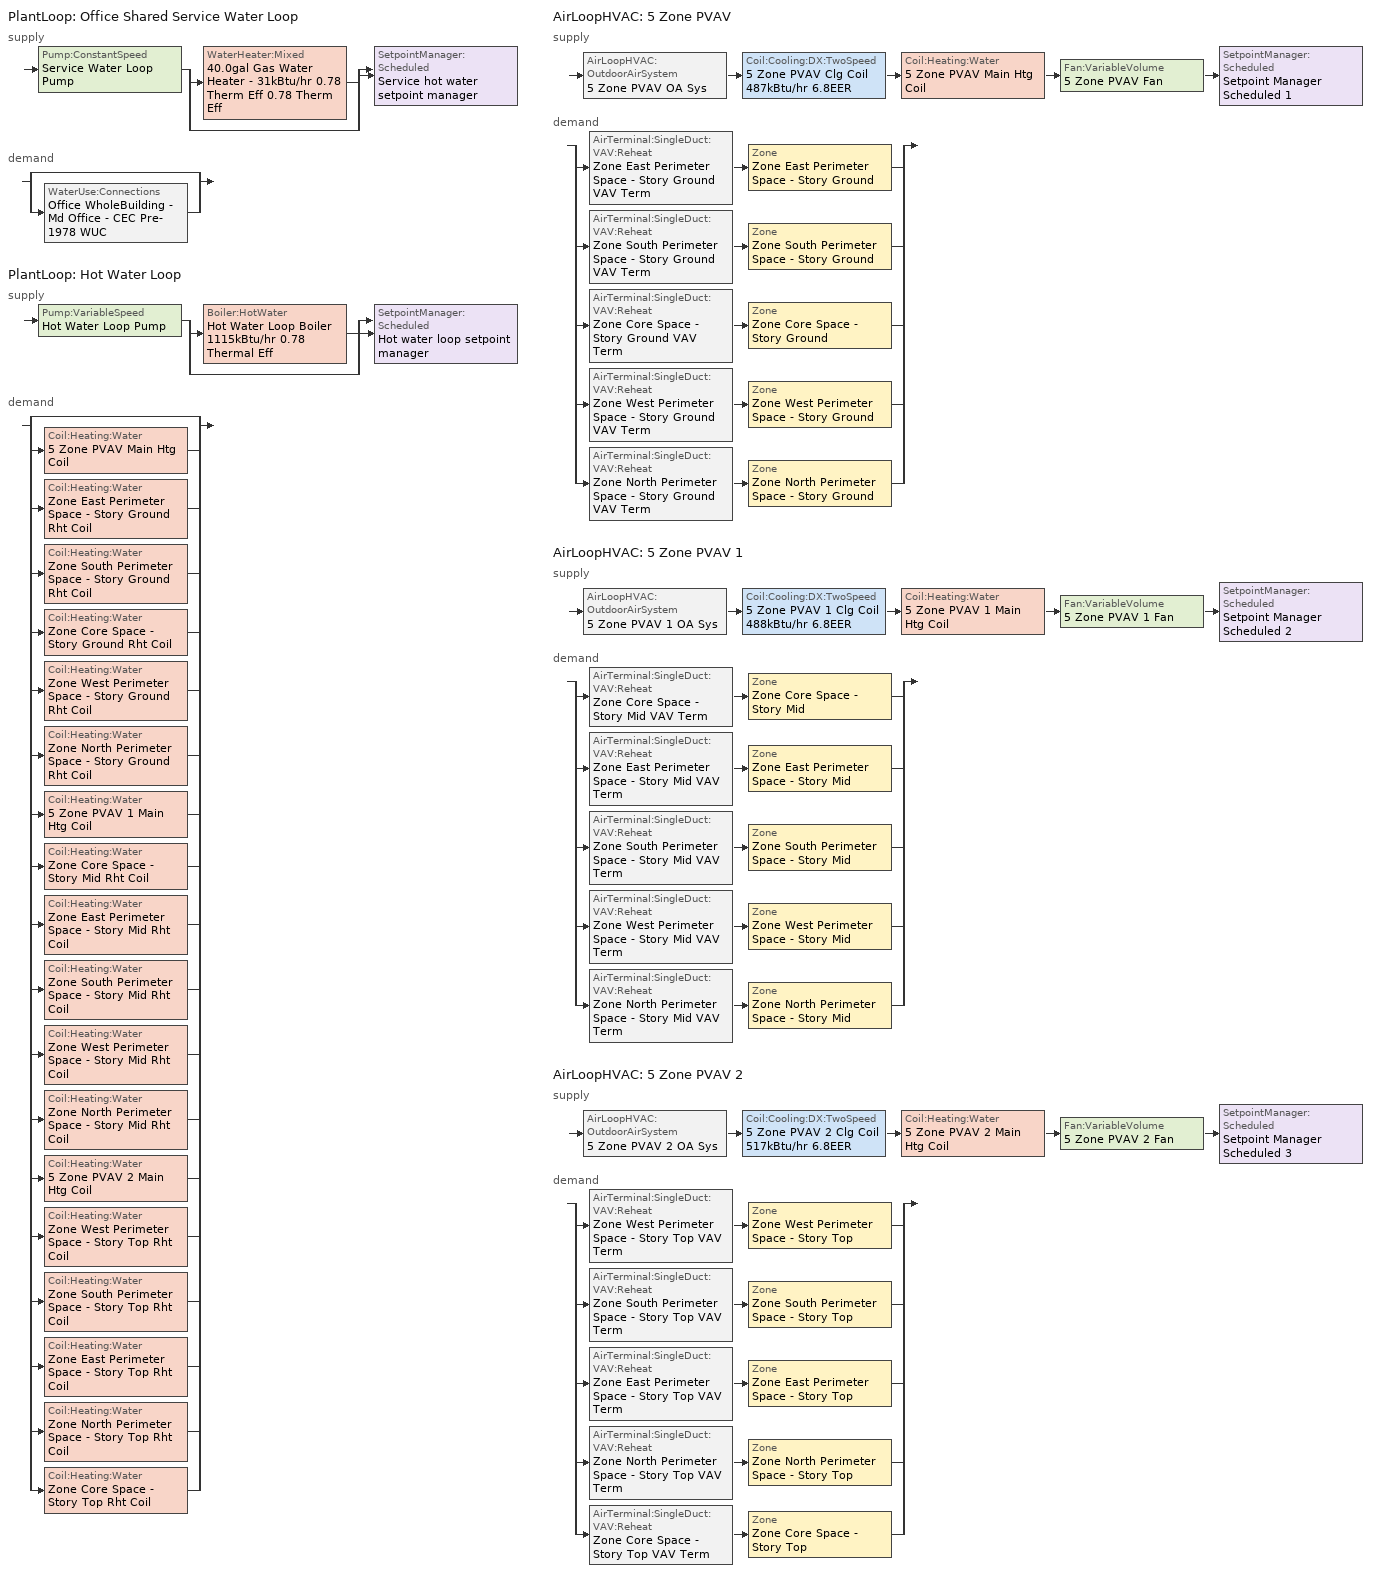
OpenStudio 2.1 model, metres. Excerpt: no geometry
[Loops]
PlantLoop 'Office Shared Service Water Loop'
 supply: Pump:ConstantSpeed 'Service Water Loop Pump' > split
  | WaterHeater:Mixed '40.0gal Gas Water Heater - 31kBtu/hr 0.78 Therm Eff 0.78 Therm Eff'
  | bypass
  join > SetpointManager:Scheduled 'Service hot water setpoint manager'
 demand: split
  | bypass
  | WaterUse:Connections 'Office WholeBuilding - Md Office - CEC Pre-1978 WUC'
PlantLoop 'Hot Water Loop'
 supply: Pump:VariableSpeed 'Hot Water Loop Pump' > split
  | Boiler:HotWater 'Hot Water Loop Boiler 1115kBtu/hr 0.78 Thermal Eff'
  | bypass
  join > SetpointManager:Scheduled 'Hot water loop setpoint manager'
 demand: split
  | bypass
  | Coil:Heating:Water '5 Zone PVAV Main Htg Coil'
  | Coil:Heating:Water 'Zone East Perimeter Space - Story Ground Rht Coil'
  | Coil:Heating:Water 'Zone South Perimeter Space - Story Ground Rht Coil'
  | Coil:Heating:Water 'Zone Core Space - Story Ground Rht Coil'
  | Coil:Heating:Water 'Zone West Perimeter Space - Story Ground Rht Coil'
  | Coil:Heating:Water 'Zone North Perimeter Space - Story Ground Rht Coil'
  | Coil:Heating:Water '5 Zone PVAV 1 Main Htg Coil'
  | Coil:Heating:Water 'Zone Core Space - Story Mid Rht Coil'
  | Coil:Heating:Water 'Zone East Perimeter Space - Story Mid Rht Coil'
  | Coil:Heating:Water 'Zone South Perimeter Space - Story Mid Rht Coil'
  | Coil:Heating:Water 'Zone West Perimeter Space - Story Mid Rht Coil'
  | Coil:Heating:Water 'Zone North Perimeter Space - Story Mid Rht Coil'
  | Coil:Heating:Water '5 Zone PVAV 2 Main Htg Coil'
  | Coil:Heating:Water 'Zone West Perimeter Space - Story Top Rht Coil'
  | Coil:Heating:Water 'Zone South Perimeter Space - Story Top Rht Coil'
  | Coil:Heating:Water 'Zone East Perimeter Space - Story Top Rht Coil'
  | Coil:Heating:Water 'Zone North Perimeter Space - Story Top Rht Coil'
  | Coil:Heating:Water 'Zone Core Space - Story Top Rht Coil'
AirLoopHVAC '5 Zone PVAV'
 supply: AirLoopHVAC:OutdoorAirSystem '5 Zone PVAV OA Sys' > Coil:Cooling:DX:TwoSpeed '5 Zone PVAV Clg Coil 487kBtu/hr 6.8EER' > Coil:Heating:Water '5 Zone PVAV Main Htg Coil' > Fan:VariableVolume '5 Zone PVAV Fan' > SetpointManager:Scheduled 'Setpoint Manager Scheduled 1'
 demand: split
  | AirTerminal:SingleDuct:VAV:Reheat 'Zone East Perimeter Space - Story Ground VAV Term' > Zone 'Zone East Perimeter Space - Story Ground'
  | AirTerminal:SingleDuct:VAV:Reheat 'Zone South Perimeter Space - Story Ground VAV Term' > Zone 'Zone South Perimeter Space - Story Ground'
  | AirTerminal:SingleDuct:VAV:Reheat 'Zone Core Space - Story Ground VAV Term' > Zone 'Zone Core Space - Story Ground'
  | AirTerminal:SingleDuct:VAV:Reheat 'Zone West Perimeter Space - Story Ground VAV Term' > Zone 'Zone West Perimeter Space - Story Ground'
  | AirTerminal:SingleDuct:VAV:Reheat 'Zone North Perimeter Space - Story Ground VAV Term' > Zone 'Zone North Perimeter Space - Story Ground'
AirLoopHVAC '5 Zone PVAV 1'
 supply: AirLoopHVAC:OutdoorAirSystem '5 Zone PVAV 1 OA Sys' > Coil:Cooling:DX:TwoSpeed '5 Zone PVAV 1 Clg Coil 488kBtu/hr 6.8EER' > Coil:Heating:Water '5 Zone PVAV 1 Main Htg Coil' > Fan:VariableVolume '5 Zone PVAV 1 Fan' > SetpointManager:Scheduled 'Setpoint Manager Scheduled 2'
 demand: split
  | AirTerminal:SingleDuct:VAV:Reheat 'Zone Core Space - Story Mid VAV Term' > Zone 'Zone Core Space - Story Mid'
  | AirTerminal:SingleDuct:VAV:Reheat 'Zone East Perimeter Space - Story Mid VAV Term' > Zone 'Zone East Perimeter Space - Story Mid'
  | AirTerminal:SingleDuct:VAV:Reheat 'Zone South Perimeter Space - Story Mid VAV Term' > Zone 'Zone South Perimeter Space - Story Mid'
  | AirTerminal:SingleDuct:VAV:Reheat 'Zone West Perimeter Space - Story Mid VAV Term' > Zone 'Zone West Perimeter Space - Story Mid'
  | AirTerminal:SingleDuct:VAV:Reheat 'Zone North Perimeter Space - Story Mid VAV Term' > Zone 'Zone North Perimeter Space - Story Mid'
AirLoopHVAC '5 Zone PVAV 2'
 supply: AirLoopHVAC:OutdoorAirSystem '5 Zone PVAV 2 OA Sys' > Coil:Cooling:DX:TwoSpeed '5 Zone PVAV 2 Clg Coil 517kBtu/hr 6.8EER' > Coil:Heating:Water '5 Zone PVAV 2 Main Htg Coil' > Fan:VariableVolume '5 Zone PVAV 2 Fan' > SetpointManager:Scheduled 'Setpoint Manager Scheduled 3'
 demand: split
  | AirTerminal:SingleDuct:VAV:Reheat 'Zone West Perimeter Space - Story Top VAV Term' > Zone 'Zone West Perimeter Space - Story Top'
  | AirTerminal:SingleDuct:VAV:Reheat 'Zone South Perimeter Space - Story Top VAV Term' > Zone 'Zone South Perimeter Space - Story Top'
  | AirTerminal:SingleDuct:VAV:Reheat 'Zone East Perimeter Space - Story Top VAV Term' > Zone 'Zone East Perimeter Space - Story Top'
  | AirTerminal:SingleDuct:VAV:Reheat 'Zone North Perimeter Space - Story Top VAV Term' > Zone 'Zone North Perimeter Space - Story Top'
  | AirTerminal:SingleDuct:VAV:Reheat 'Zone Core Space - Story Top VAV Term' > Zone 'Zone Core Space - Story Top'
[Sizing:Zone] Zone Cooling Design Supply Air Temperature Input Method=SupplyAirTemperature; Zone Cooling Design Supply Air Temperature {C}=12.7778; Zone Cooling Design Supply Air Temperature Difference {deltaC}=11.11; Zone Heating Design Supply Air Temperature Input Method=SupplyAirTemperature; Zone Heating Design Supply Air Temperature {C}=50; Zone Heating Design Supply Air Temperature Difference {deltaC}=11.11; Zone Cooling Design Supply Air Humidity Ratio {kg-H2O/kg-air}=0.0085; Zone Heating Design Supply Air Humidity Ratio {kg-H2O/kg-air}=0.008; Cooling Design Air Flow Method=DesignDay; Heating Design Air Flow Method=DesignDay; Account for Dedicated Outdoor Air System=No; Dedicated Outdoor Air System Control Strategy=NeutralSupplyAir; Dedicated Outdoor Air Low Setpoint Temperature for Design {C}=autosize; Dedicated Outdoor Air High Setpoint Temperature for Design {C}=autosize
Zone West Perimeter Space - Story Ground; Zone North Perimeter Space - Story Ground; Zone East Perimeter Space - Story Ground; Zone South Perimeter Space - Story Ground; Zone Core Space - Story Ground; Zone West Perimeter Space - Story Mid; Zone North Perimeter Space - Story Mid; Zone East Perimeter Space - Story Mid; Zone South Perimeter Space - Story Mid; Zone Core Space - Story Mid; Zone West Perimeter Space - Story Top; Zone North Perimeter Space - Story Top; Zone East Perimeter Space - Story Top; Zone South Perimeter Space - Story Top; Zone Core Space - Story Top
[Zone equipment]
Zone West Perimeter Space - Story Ground: Zone West Perimeter Space - Story Ground VAV Term
Zone North Perimeter Space - Story Ground: Zone North Perimeter Space - Story Ground VAV Term
Zone East Perimeter Space - Story Ground: Zone East Perimeter Space - Story Ground VAV Term
Zone South Perimeter Space - Story Ground: Zone South Perimeter Space - Story Ground VAV Term
Zone Core Space - Story Ground: Zone Core Space - Story Ground VAV Term
Zone West Perimeter Space - Story Mid: Zone West Perimeter Space - Story Mid VAV Term
Zone North Perimeter Space - Story Mid: Zone North Perimeter Space - Story Mid VAV Term
Zone East Perimeter Space - Story Mid: Zone East Perimeter Space - Story Mid VAV Term
Zone South Perimeter Space - Story Mid: Zone South Perimeter Space - Story Mid VAV Term
Zone Core Space - Story Mid: Zone Core Space - Story Mid VAV Term
Zone West Perimeter Space - Story Top: Zone West Perimeter Space - Story Top VAV Term
Zone North Perimeter Space - Story Top: Zone North Perimeter Space - Story Top VAV Term
Zone East Perimeter Space - Story Top: Zone East Perimeter Space - Story Top VAV Term
Zone South Perimeter Space - Story Top: Zone South Perimeter Space - Story Top VAV Term
Zone Core Space - Story Top: Zone Core Space - Story Top VAV Term
[WaterUse:Equipment:Definition]
Office WholeBuilding - Md Office - CEC Pre-1978 SWH def: Peak Flow Rate {m3/s}=5.36067e-05; Target Temperature Schedule=43.3 C; Sensible Fraction Schedule=0.2 Fraction; Latent Fraction Schedule=0.05 Fraction
[WaterUse:Equipment]
Office WholeBuilding - Md Office - CEC Pre-1978 SWH: Water Use Equipment Definition=Office WholeBuilding - Md Office - CEC Pre-1978 SWH def; Flow Rate Fraction Schedule=OfficeServiceHotWater
[PlantLoop] Minimum Loop Temperature {C}=10; Plant Loop Volume {m3}=Autocalculate; Load Distribution Scheme=Optimal
Name | Maximum Loop Temperature {C} | Fluid Type
Office Shared Service Water Loop | 60
Hot Water Loop |  | Water
[Sizing:Plant] Loop Type=Heating; Sizing Option=NonCoincident; Zone Timesteps in Averaging Window=1; Coincident Sizing Factor Mode=None
Name | Design Loop Exit Temperature {C} | Loop Design Temperature Difference {deltaC}
Office Shared Service Water Loop | 60 | 5
Hot Water Loop | 82.2222 | 11.1111
[SetpointManager:Scheduled] Control Variable=Temperature
Name | Schedule
Service hot water setpoint manager | Service Water Loop Temp - 140F
Hot water loop setpoint manager | Hot Water Loop Temp - 180F
Setpoint Manager Scheduled 1 | Supply Air Temp - 55F
Setpoint Manager Scheduled 2 | Supply Air Temp - 55F 1
Setpoint Manager Scheduled 3 | Supply Air Temp - 55F 2
[Pump:ConstantSpeed]
Service Water Loop Pump: Rated Flow Rate {m3/s}=autosize; Rated Pump Head {Pa}=29890.7; Rated Power Consumption {W}=autosize; Motor Efficiency=0.825; Fraction of Motor Inefficiencies to Fluid Stream=0; Pump Control Type=Intermittent
[WaterHeater:Mixed]
40.0gal Gas Water Heater - 31kBtu/hr 0.78 Therm Eff 0.78 Therm Eff: Tank Volume {m3}=0.151416; Setpoint Temperature Schedule=Service Water Loop Temp - 140F; Deadband Temperature Difference {deltaC}=2; Maximum Temperature Limit {C}=82.2222; Heater Control Type=Cycle; Heater Maximum Capacity {W}=8942.22; Heater Fuel Type=NaturalGas; Heater Thermal Efficiency=0.78; Off Cycle Parasitic Fuel Consumption Rate {W}=20; Off Cycle Parasitic Fuel Type=NaturalGas; Off Cycle Parasitic Heat Fraction to Tank=0.8; On Cycle Parasitic Fuel Type=NaturalGas; On Cycle Parasitic Heat Fraction to Tank=0; Ambient Temperature Indicator=Schedule; Ambient Temperature Schedule=Water Heater Ambient Temp Schedule - 70F; Off Cycle Loss Coefficient to Ambient Temperature {W/K}=5.99799; On Cycle Loss Coefficient to Ambient Temperature {W/K}=5.99799; Use Side Effectiveness=1; Source Side Effectiveness=1; Use Side Design Flow Rate {m3/s}=autosize; Source Side Design Flow Rate {m3/s}=autosize; Indirect Water Heating Recovery Time {hr}=1.5
[WaterUse:Connections]
Office WholeBuilding - Md Office - CEC Pre-1978 WUC: Water Use Equipment Name 1=Office WholeBuilding - Md Office - CEC Pre-1978 SWH
[Pump:VariableSpeed]
Hot Water Loop Pump: Rated Pump Head {Pa}=179344; Motor Efficiency=0.825; Pump Control Type=Intermittent
[Boiler:HotWater]
Hot Water Loop Boiler 1115kBtu/hr 0.78 Thermal Eff: Fuel Type=NaturalGas; Nominal Thermal Efficiency=0.78; Efficiency Curve Temperature Evaluation Variable=LeavingBoiler; Normalized Boiler Efficiency Curve=Boiler Constant Efficiency Curve; Design Water Outlet Temperature {C}=82.2222; Maximum Part Load Ratio=1.2; Water Outlet Upper Temperature Limit {C}=95; Boiler Flow Mode=LeavingSetpointModulated; Parasitic Electric Load {W}=0; Sizing Factor=1
[AirLoopHVAC] Design Supply Air Flow Rate {m3/s}=AutoSize
Name | Availability Schedule | Availability Manager
5 Zone PVAV | 5 Zone PVAV Occ Sch | Availability Manager Night Cycle 1
5 Zone PVAV 1 | 5 Zone PVAV 1 Occ Sch | Availability Manager Night Cycle 2
5 Zone PVAV 2 | 5 Zone PVAV 2 Occ Sch | Availability Manager Night Cycle 3
[Sizing:System] Type of Load to Size On=Sensible; Design Outdoor Air Flow Rate {m3/s}=2.10835; Minimum System Air Flow Ratio=0.3; Preheat Design Temperature {C}=7; Preheat Design Humidity Ratio {kg-H2O/kg-Air}=0.008; Precool Design Temperature {C}=12.8; Precool Design Humidity Ratio {kg-H2O/kg-Air}=0.008; Central Cooling Design Supply Air Temperature {C}=14; Central Heating Design Supply Air Temperature {C}=16.6667; Sizing Option=Coincident; 100% Outdoor Air in Cooling=No; 100% Outdoor Air in Heating=No; Central Cooling Design Supply Air Humidity Ratio {kg-H2O/kg-Air}=0.0085; Central Heating Design Supply Air Humidity Ratio {kg-H2O/kg-Air}=0.008; Cooling Design Air Flow Method=DesignDay; Cooling Design Air Flow Rate {m3/s}=0; Heating Design Air Flow Method=DesignDay; Heating Design Air Flow Rate {m3/s}=0; System Outdoor Air Method=ZoneSum; Zone Maximum Outdoor Air Fraction=1; Cooling Supply Air Flow Rate Per Floor Area {m3/s-m2}=0.00996765; Cooling Fraction of Autosized Cooling Supply Air Flow Rate=1; Cooling Supply Air Flow Rate Per Unit Cooling Capacity {m3/s-W}=3.94755e-05; Heating Supply Air Flow Rate Per Floor Area {m3/s-m2}=0.00996765; Heating Fraction of Autosized Heating Supply Air Flow Rate=1; Heating Fraction of Autosized Cooling Supply Air Flow Rate=1; Heating Supply Air Flow Rate Per Unit Heating Capacity {m3/s-W}=3.15882e-05; Cooling Design Capacity Method=CoolingDesignCapacity; Cooling Design Capacity {W}=autosize; Cooling Design Capacity Per Floor Area {W/m2}=234.7; Fraction of Autosized Cooling Design Capacity=1; Heating Design Capacity Method=HeatingDesignCapacity; Heating Design Capacity {W}=autosize; Heating Design Capacity Per Floor Area {W/m2}=157; Fraction of Autosized Heating Design Capacity=1; Central Cooling Capacity Control Method=OnOff
5 Zone PVAV; 5 Zone PVAV 1; 5 Zone PVAV 2
[AvailabilityManager:NightCycle] Control Type=CycleOnAny; Thermostat Tolerance {deltaC}=1; Cycling Run Time {s}=3600
Availability Manager Night Cycle 1; Availability Manager Night Cycle 2; Availability Manager Night Cycle 3
[Fan:VariableVolume] Availability Schedule=Always On Discrete; Fan Efficiency=0.53625; Pressure Rise {Pa}=1574.24; Maximum Flow Rate {m3/s}=Autosize; Fan Power Minimum Flow Rate Input Method=Fraction; Fan Power Minimum Flow Fraction=0.7; Fan Power Minimum Air Flow Rate {m3/s}=0; Motor Efficiency=0.825; Motor In Airstream Fraction=1; Fan Power Coefficient 1=0.1631; Fan Power Coefficient 2=1.5901; Fan Power Coefficient 3=-0.8817; Fan Power Coefficient 4=0.1281; Fan Power Coefficient 5=0
5 Zone PVAV Fan; 5 Zone PVAV 1 Fan; 5 Zone PVAV 2 Fan
[Coil:Heating:Water] Availability Schedule=Always On Discrete; Rated Inlet Water Temperature {C}=82.2222; Rated Inlet Air Temperature {C}=16.6667; Rated Outlet Water Temperature {C}=71.1111; Rated Outlet Air Temperature {C}=32.2222
5 Zone PVAV Main Htg Coil; Zone East Perimeter Space - Story Ground Rht Coil; Zone South Perimeter Space - Story Ground Rht Coil; Zone Core Space - Story Ground Rht Coil; Zone West Perimeter Space - Story Ground Rht Coil; Zone North Perimeter Space - Story Ground Rht Coil; 5 Zone PVAV 1 Main Htg Coil; Zone Core Space - Story Mid Rht Coil; Zone East Perimeter Space - Story Mid Rht Coil; Zone South Perimeter Space - Story Mid Rht Coil; Zone West Perimeter Space - Story Mid Rht Coil; Zone North Perimeter Space - Story Mid Rht Coil; 5 Zone PVAV 2 Main Htg Coil; Zone West Perimeter Space - Story Top Rht Coil; Zone South Perimeter Space - Story Top Rht Coil; Zone East Perimeter Space - Story Top Rht Coil; Zone North Perimeter Space - Story Top Rht Coil; Zone Core Space - Story Top Rht Coil
[Controller:WaterCoil] Action=Normal; Controller Convergence Tolerance {deltaC}=0.0001; Minimum Actuated Flow {m3/s}=0
Name | Water Coil
Controller Water Coil 1 | 5 Zone PVAV Main Htg Coil
Controller Water Coil 2 | Zone East Perimeter Space - Story Ground Rht Coil
Controller Water Coil 3 | Zone South Perimeter Space - Story Ground Rht Coil
Controller Water Coil 4 | Zone Core Space - Story Ground Rht Coil
Controller Water Coil 5 | Zone West Perimeter Space - Story Ground Rht Coil
Controller Water Coil 6 | Zone North Perimeter Space - Story Ground Rht Coil
Controller Water Coil 7 | 5 Zone PVAV 1 Main Htg Coil
Controller Water Coil 8 | Zone Core Space - Story Mid Rht Coil
Controller Water Coil 9 | Zone East Perimeter Space - Story Mid Rht Coil
Controller Water Coil 10 | Zone South Perimeter Space - Story Mid Rht Coil
Controller Water Coil 11 | Zone West Perimeter Space - Story Mid Rht Coil
Controller Water Coil 12 | Zone North Perimeter Space - Story Mid Rht Coil
Controller Water Coil 13 | 5 Zone PVAV 2 Main Htg Coil
Controller Water Coil 14 | Zone West Perimeter Space - Story Top Rht Coil
Controller Water Coil 15 | Zone South Perimeter Space - Story Top Rht Coil
Controller Water Coil 16 | Zone East Perimeter Space - Story Top Rht Coil
Controller Water Coil 17 | Zone North Perimeter Space - Story Top Rht Coil
Controller Water Coil 18 | Zone Core Space - Story Top Rht Coil
[Coil:Cooling:DX:TwoSpeed] Availability Schedule=Always On Discrete; Rated High Speed Total Cooling Capacity {W}=Autosize; Rated High Speed Sensible Heat Ratio=Autosize; Rated High Speed Air Flow Rate {m3/s}=Autosize; Rated Low Speed Total Cooling Capacity {W}=Autosize; Rated Low Speed Sensible Heat Ratio=0.69; Condenser Type=AirCooled; High Speed Evaporative Condenser Effectiveness=0; High Speed Evaporative Condenser Air Flow Rate {m3/s}=Autosize; High Speed Evaporative Condenser Pump Rated Power Consumption {W}=Autosize; Low Speed Evaporative Condenser Effectiveness=0; Low Speed Evaporative Condenser Air Flow Rate {m3/s}=Autosize; Low Speed Evaporative Condenser Pump Rated Power Consumption {W}=Autosize; Basin Heater Capacity {W/K}=10; Basin Heater Setpoint Temperature {C}=2
Name | Rated High Speed COP {W/W} | Total Cooling Capacity Function of Temperature Curve | Total Cooling Capacity Function of Flow Fraction Curve | Energy Input Ratio Function of Temperature Curve | Energy Input Ratio Function of Flow Fraction Curve | Part Load Fraction Correlation Curve | Rated Low Speed COP {W/W} | Low Speed Total Cooling Capacity Function of Temperature Curve | Low Speed Energy Input Ratio Function of Temperature Curve
5 Zone PVAV Clg Coil 487kBtu/hr 6.8EER | 2.55788 | Curve_Biquadratic_CBES_11 | Curve_Quadratic_CBES_10 | Curve_Biquadratic_CBES_12 | Curve_Quadratic_CBES_11 | Curve_Quadratic_CBES_12 | 2.55788 | Curve_Biquadratic_CBES_13 | Curve_Biquadratic_CBES_14
5 Zone PVAV 1 Clg Coil 488kBtu/hr 6.8EER | 2.55875 | Curve_Biquadratic_CBES_03 | Curve_Quadratic_CBES_04 | Curve_Biquadratic_CBES_04 | Curve_Quadratic_CBES_05 | Curve_Quadratic_CBES_06 | 2.55875 | Curve_Biquadratic_CBES_5 | Curve_Biquadratic_CBES_6
5 Zone PVAV 2 Clg Coil 517kBtu/hr 6.8EER | 2.57391 | Curve_Biquadratic_CBES_7 | Curve_Quadratic_CBES_7 | Curve_Biquadratic_CBES_8 | Curve_Quadratic_CBES_8 | Curve_Quadratic_CBES_9 | 2.57391 | Curve_Biquadratic_CBES_9 | Curve_Biquadratic_CBES_10
[Controller:OutdoorAir] Minimum Outdoor Air Flow Rate {m3/s}=0; Maximum Outdoor Air Flow Rate {m3/s}=Autosize; Economizer Control Type=NoEconomizer; Economizer Control Action Type=ModulateFlow; Economizer Maximum Limit Dry-Bulb Temperature {C}=28; Economizer Maximum Limit Enthalpy {J/kg}=64000; Economizer Minimum Limit Dry-Bulb Temperature {C}=-100; Lockout Type=LockoutWithCompressor; Minimum Limit Type=FixedMinimum; Minimum Outdoor Air Schedule=Always On Discrete; High Humidity Control=No; Heat Recovery Bypass Control Type=BypassWhenWithinEconomizerLimits
Name | Controller Mechanical Ventilation
Controller Outdoor Air 1 | 5 Zone PVAV Ventilation Controller
Controller Outdoor Air 2 | 5 Zone PVAV 1 Ventilation Controller
Controller Outdoor Air 3 | 5 Zone PVAV 2 Ventilation Controller
[Controller:MechanicalVentilation] Availability Schedule=Always On Discrete; System Outdoor Air Method=ZoneSum
5 Zone PVAV Ventilation Controller; 5 Zone PVAV 1 Ventilation Controller; 5 Zone PVAV 2 Ventilation Controller
[AirLoopHVAC:OutdoorAirSystem]
Name | Controller
5 Zone PVAV OA Sys | Controller Outdoor Air 1
5 Zone PVAV 1 OA Sys | Controller Outdoor Air 2
5 Zone PVAV 2 OA Sys | Controller Outdoor Air 3
[AirTerminal:SingleDuct:VAV:Reheat] Availability Schedule=Always On Discrete; Maximum Air Flow Rate {m3/s}=AutoSize; Zone Minimum Air Flow Input Method=Constant; Fixed Minimum Air Flow Rate {m3/s}=0; Maximum Hot Water or Steam Flow Rate {m3/s}=AutoSize; Minimum Hot Water or Steam Flow Rate {m3/s}=0; Convergence Tolerance=0.001; Damper Heating Action=Normal; Maximum Flow per Zone Floor Area During Reheat {m3/s-m2}=AutoSize; Maximum Flow Fraction During Reheat=AutoSize; Maximum Reheat Air Temperature {C}=35; Control For Outdoor Air=No
Name | Constant Minimum Air Flow Fraction | Reheat Coil
Zone East Perimeter Space - Story Ground VAV Term | 0.3 | Zone East Perimeter Space - Story Ground Rht Coil
Zone South Perimeter Space - Story Ground VAV Term | 0.3 | Zone South Perimeter Space - Story Ground Rht Coil
Zone Core Space - Story Ground VAV Term | 0.327325 | Zone Core Space - Story Ground Rht Coil
Zone West Perimeter Space - Story Ground VAV Term | 0.3 | Zone West Perimeter Space - Story Ground Rht Coil
Zone North Perimeter Space - Story Ground VAV Term | 0.3 | Zone North Perimeter Space - Story Ground Rht Coil
Zone Core Space - Story Mid VAV Term | 0.316869 | Zone Core Space - Story Mid Rht Coil
Zone East Perimeter Space - Story Mid VAV Term | 0.3 | Zone East Perimeter Space - Story Mid Rht Coil
Zone South Perimeter Space - Story Mid VAV Term | 0.3 | Zone South Perimeter Space - Story Mid Rht Coil
Zone West Perimeter Space - Story Mid VAV Term | 0.3 | Zone West Perimeter Space - Story Mid Rht Coil
Zone North Perimeter Space - Story Mid VAV Term | 0.3 | Zone North Perimeter Space - Story Mid Rht Coil
Zone West Perimeter Space - Story Top VAV Term | 0.3 | Zone West Perimeter Space - Story Top Rht Coil
Zone South Perimeter Space - Story Top VAV Term | 0.3 | Zone South Perimeter Space - Story Top Rht Coil
Zone East Perimeter Space - Story Top VAV Term | 0.3 | Zone East Perimeter Space - Story Top Rht Coil
Zone North Perimeter Space - Story Top VAV Term | 0.3 | Zone North Perimeter Space - Story Top Rht Coil
Zone Core Space - Story Top VAV Term | 0.336864 | Zone Core Space - Story Top Rht Coil
[Schedule:Ruleset]
Name | Default Day Schedule | Summer Design Day Schedule | Winter Design Day Schedule
OfficeServiceHotWater | Schedule Day 8
43.3 C | 43.3 C Default
0.2 Fraction | 0.2 Fraction Default
0.05 Fraction | 0.05 Fraction Default
Service Water Loop Temp - 140F | Service Water Loop Temp - 140F Default
Water Heater Ambient Temp Schedule - 70F | Water Heater Ambient Temp Schedule - 70F Default
Hot Water Loop Temp - 180F | Hot Water Loop Temp - 180F Default
Supply Air Temp - 55F | Supply Air Temp - 55F Default
Supply Air Temp - 55F 1 | Supply Air Temp - 55F Default 1
Supply Air Temp - 55F 2 | Supply Air Temp - 55F Default 2
5 Zone PVAV Occ Sch | 5 Zone PVAV Occ Sch Default | 5 Zone PVAV Occ Sch Summer Design Day | 5 Zone PVAV Occ Sch Winter Design Day
5 Zone PVAV 1 Occ Sch | 5 Zone PVAV 1 Occ Sch Default | 5 Zone PVAV 1 Occ Sch Summer Design Day | 5 Zone PVAV 1 Occ Sch Winter Design Day
5 Zone PVAV 2 Occ Sch | 5 Zone PVAV 2 Occ Sch Default | 5 Zone PVAV 2 Occ Sch Summer Design Day | 5 Zone PVAV 2 Occ Sch Winter Design Day
[Schedule:Day]
Schedule Day 8; 5 Zone PVAV Occ Sch Sunday; 5 Zone PVAV 1 Occ Sch Sunday; 5 Zone PVAV 2 Occ Sch Sunday: 24, 0, 0
OfficeServiceHotWater Sat Day: 5, 0, 0.05, 6, 0, 0.08, 7, 0, 0.07, 8, 0, 0.11, 9, 0, 0.15, 10, 0, 0.21, 11, 0, 0.19, 12, 0, 0.23, 13, 0, 0.2, 14, 0, 0.19, 15, 0, 0.15, 16, 0, 0.12, 17, 0, 0.14, 21, 0, 0.07, 22, 0, 0.09, 24, 0, 0.05
OfficeServiceHotWater Sun Day: 5, 0, 0.04, 6, 0, 0.07, 11, 0, 0.04, 13, 0, 0.06, 14, 0, 0.09, 15, 0, 0.06, 21, 0, 0.04, 22, 0, 0.07, 24, 0, 0.04
OfficeServiceHotWater Wkdy Day: 5, 0, 0.05, 6, 0, 0.08, 7, 0, 0.07, 8, 0, 0.19, 9, 0, 0.35, 10, 0, 0.38, 11, 0, 0.39, 12, 0, 0.47, 13, 0, 0.57, 14, 0, 0.54, 15, 0, 0.34, 16, 0, 0.33, 17, 0, 0.44, 18, 0, 0.26, 19, 0, 0.21, 20, 0, 0.15, 21, 0, 0.17, 22, 0, 0.08, 24, 0, 0.05
43.3 C Default: 24, 0, 43.3
0.2 Fraction Default; 0.05 Fraction Default: 24, 0, 0.2
Service Water Loop Temp - 140F Default: 24, 0, 60
Water Heater Ambient Temp Schedule - 70F Default: 24, 0, 21.1111
Hot Water Loop Temp - 180F Default: 24, 0, 82.2222
Supply Air Temp - 55F Default; Supply Air Temp - 55F Default 1; Supply Air Temp - 55F Default 2: 24, 0, 12.7778
5 Zone PVAV Occ Sch Default; 5 Zone PVAV Occ Sch Winter Design Day; 5 Zone PVAV Occ Sch Summer Design Day; 5 Zone PVAV 1 Occ Sch Default; 5 Zone PVAV 1 Occ Sch Winter Design Day; 5 Zone PVAV 1 Occ Sch Summer Design Day; 5 Zone PVAV 2 Occ Sch Default; 5 Zone PVAV 2 Occ Sch Winter Design Day; 5 Zone PVAV 2 Occ Sch Summer Design Day: 24, 0, 1
5 Zone PVAV Occ Sch Monday; 5 Zone PVAV Occ Sch Tuesday; 5 Zone PVAV Occ Sch Wednesday; 5 Zone PVAV Occ Sch Thursday; 5 Zone PVAV Occ Sch Friday; 5 Zone PVAV 1 Occ Sch Monday; 5 Zone PVAV 1 Occ Sch Tuesday; 5 Zone PVAV 1 Occ Sch Wednesday; 5 Zone PVAV 1 Occ Sch Thursday; 5 Zone PVAV 1 Occ Sch Friday; 5 Zone PVAV 2 Occ Sch Monday; 5 Zone PVAV 2 Occ Sch Tuesday; 5 Zone PVAV 2 Occ Sch Wednesday; 5 Zone PVAV 2 Occ Sch Thursday; 5 Zone PVAV 2 Occ Sch Friday: 7, 0, 0, 18, 0, 1, 24, 0, 0
5 Zone PVAV Occ Sch Saturday; 5 Zone PVAV 1 Occ Sch Saturday; 5 Zone PVAV 2 Occ Sch Saturday: 8, 0, 0, 12, 0, 1, 24, 0, 0
[Schedule:Rule] Date Specification Type=DateRange; Start Month=1; Start Day=1; End Month=12
Name | Schedule Ruleset | Rule Order | Day Schedule | Apply Saturday | End Day | Apply Sunday | Apply Monday | Apply Tuesday | Apply Wednesday | Apply Thursday | Apply Friday
Schedule Rule 12 | OfficeServiceHotWater | 2 | OfficeServiceHotWater Sat Day | Yes | 31
Schedule Rule 13 | OfficeServiceHotWater | 1 | OfficeServiceHotWater Sun Day |  | 31 | Yes
Schedule Rule 14 | OfficeServiceHotWater | 0 | OfficeServiceHotWater Wkdy Day |  | 31 |  | Yes | Yes | Yes | Yes | Yes
5 Zone PVAV Occ Sch Monday Rule | 5 Zone PVAV Occ Sch | 6 | 5 Zone PVAV Occ Sch Monday |  | 28 |  | Yes
5 Zone PVAV Occ Sch Tuesday Rule | 5 Zone PVAV Occ Sch | 5 | 5 Zone PVAV Occ Sch Tuesday |  | 29 |  |  | Yes
5 Zone PVAV Occ Sch Wednesday Rule | 5 Zone PVAV Occ Sch | 4 | 5 Zone PVAV Occ Sch Wednesday |  | 30 |  |  |  | Yes
5 Zone PVAV Occ Sch Thursday Rule | 5 Zone PVAV Occ Sch | 3 | 5 Zone PVAV Occ Sch Thursday |  | 31 |  |  |  |  | Yes
5 Zone PVAV Occ Sch Friday Rule | 5 Zone PVAV Occ Sch | 2 | 5 Zone PVAV Occ Sch Friday |  | 25 |  |  |  |  |  | Yes
5 Zone PVAV Occ Sch Saturday Rule | 5 Zone PVAV Occ Sch | 1 | 5 Zone PVAV Occ Sch Saturday | Yes | 26
5 Zone PVAV Occ Sch Sunday Rule | 5 Zone PVAV Occ Sch | 0 | 5 Zone PVAV Occ Sch Sunday |  | 27 | Yes
5 Zone PVAV 1 Occ Sch Monday Rule | 5 Zone PVAV 1 Occ Sch | 6 | 5 Zone PVAV 1 Occ Sch Monday |  | 28 |  | Yes
5 Zone PVAV 1 Occ Sch Tuesday Rule | 5 Zone PVAV 1 Occ Sch | 5 | 5 Zone PVAV 1 Occ Sch Tuesday |  | 29 |  |  | Yes
5 Zone PVAV 1 Occ Sch Wednesday Rule | 5 Zone PVAV 1 Occ Sch | 4 | 5 Zone PVAV 1 Occ Sch Wednesday |  | 30 |  |  |  | Yes
5 Zone PVAV 1 Occ Sch Thursday Rule | 5 Zone PVAV 1 Occ Sch | 3 | 5 Zone PVAV 1 Occ Sch Thursday |  | 31 |  |  |  |  | Yes
5 Zone PVAV 1 Occ Sch Friday Rule | 5 Zone PVAV 1 Occ Sch | 2 | 5 Zone PVAV 1 Occ Sch Friday |  | 25 |  |  |  |  |  | Yes
5 Zone PVAV 1 Occ Sch Saturday Rule | 5 Zone PVAV 1 Occ Sch | 1 | 5 Zone PVAV 1 Occ Sch Saturday | Yes | 26
5 Zone PVAV 1 Occ Sch Sunday Rule | 5 Zone PVAV 1 Occ Sch | 0 | 5 Zone PVAV 1 Occ Sch Sunday |  | 27 | Yes
5 Zone PVAV 2 Occ Sch Monday Rule | 5 Zone PVAV 2 Occ Sch | 6 | 5 Zone PVAV 2 Occ Sch Monday |  | 28 |  | Yes
5 Zone PVAV 2 Occ Sch Tuesday Rule | 5 Zone PVAV 2 Occ Sch | 5 | 5 Zone PVAV 2 Occ Sch Tuesday |  | 29 |  |  | Yes
5 Zone PVAV 2 Occ Sch Wednesday Rule | 5 Zone PVAV 2 Occ Sch | 4 | 5 Zone PVAV 2 Occ Sch Wednesday |  | 30 |  |  |  | Yes
5 Zone PVAV 2 Occ Sch Thursday Rule | 5 Zone PVAV 2 Occ Sch | 3 | 5 Zone PVAV 2 Occ Sch Thursday |  | 31 |  |  |  |  | Yes
5 Zone PVAV 2 Occ Sch Friday Rule | 5 Zone PVAV 2 Occ Sch | 2 | 5 Zone PVAV 2 Occ Sch Friday |  | 25 |  |  |  |  |  | Yes
5 Zone PVAV 2 Occ Sch Saturday Rule | 5 Zone PVAV 2 Occ Sch | 1 | 5 Zone PVAV 2 Occ Sch Saturday | Yes | 26
5 Zone PVAV 2 Occ Sch Sunday Rule | 5 Zone PVAV 2 Occ Sch | 0 | 5 Zone PVAV 2 Occ Sch Sunday |  | 27 | Yes
[Schedule:Constant]
Always On Discrete: Value=1
[Curve:Biquadratic] Minimum Value of x=17; Maximum Value of x=22; Minimum Value of y=13; Maximum Value of y=46
Name | Coefficient1 Constant | Coefficient2 x | Coefficient3 x**2 | Coefficient4 y | Coefficient5 y**2 | Coefficient6 x*y
Curve_Biquadratic_CBES_03; Curve_Biquadratic_CBES_5; Curve_Biquadratic_CBES_7; Curve_Biquadratic_CBES_9; Curve_Biquadratic_CBES_11; Curve_Biquadratic_CBES_13 | 0.942588 | 0.00954335 | 0.00068377 | -0.0110427 | 5.249e-06 | -9.72e-06
Curve_Biquadratic_CBES_04; Curve_Biquadratic_CBES_6; Curve_Biquadratic_CBES_8; Curve_Biquadratic_CBES_10; Curve_Biquadratic_CBES_12; Curve_Biquadratic_CBES_14 | 0.342414 | 0.034885 | -0.0006237 | 0.00497722 | 0.00043795 | -0.000728
[Curve:Quadratic]
Name | Coefficient1 Constant | Coefficient2 x | Coefficient3 x**2 | Minimum Value of x | Maximum Value of x
Curve_Quadratic_CBES_04; Curve_Quadratic_CBES_7; Curve_Quadratic_CBES_10 | 0.8 | 0.2 | 0 | 0.5 | 1.5
Curve_Quadratic_CBES_05; Curve_Quadratic_CBES_8; Curve_Quadratic_CBES_11 | 1.1552 | -0.1808 | 0.0256 | 0.5 | 1.5
Curve_Quadratic_CBES_06; Curve_Quadratic_CBES_9; Curve_Quadratic_CBES_12 | 0.85 | 0.15 | 0 | 0 | 1
[Curve:Cubic]
Boiler Constant Efficiency Curve: Coefficient1 Constant=1; Coefficient2 x=0; Coefficient3 x**2=0; Coefficient4 x**3=0; Minimum Value of x=0; Maximum Value of x=1
